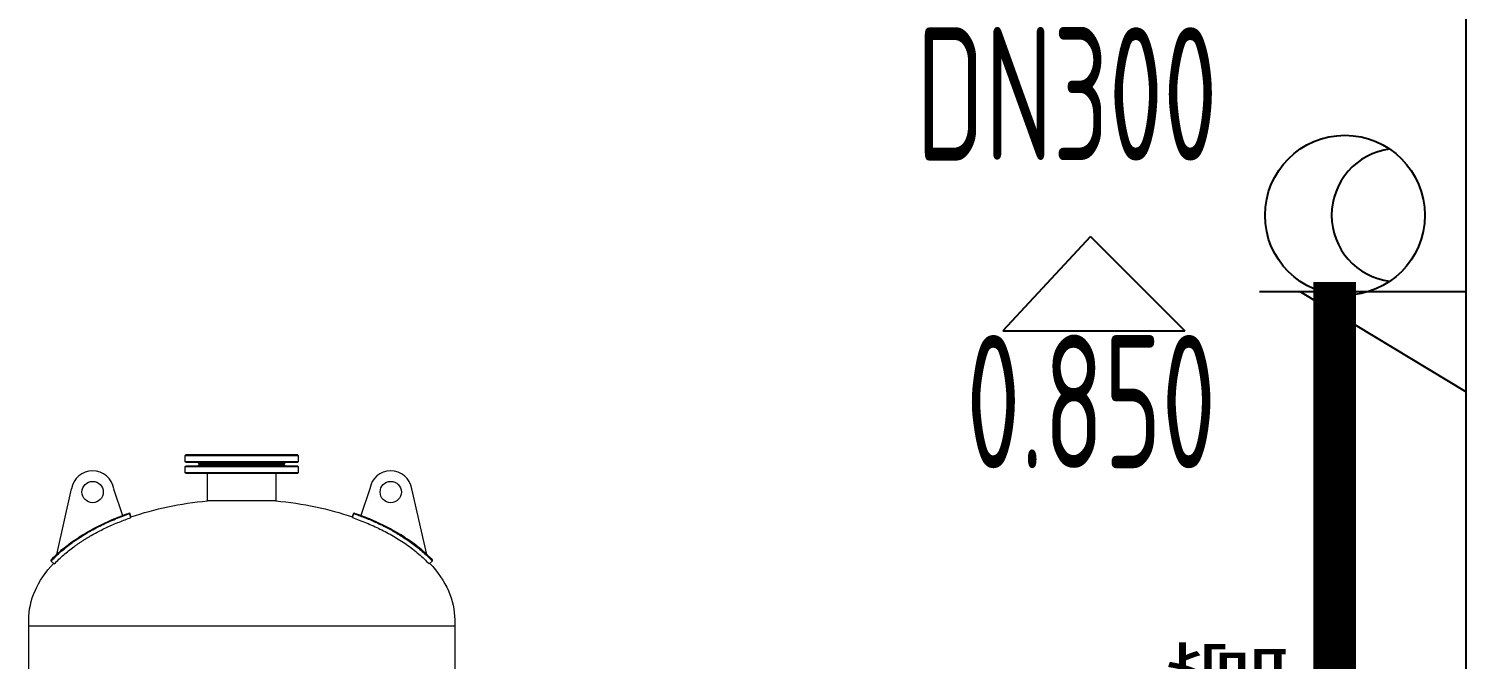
# Model space of a CAD drawing. Extents: x 84552 to 1115094, y -331058 to 102248.
# Drawn here: x 223627 to 226327, y 62457 to 63641 of the extents above; entities that cross this region are included whole.
import ezdxf

# ---------------------------------------------------------------- set-up
doc = ezdxf.new("R2010")
doc.units = 0
doc.header["$LTSCALE"] = 1000
doc.header["$MEASUREMENT"] = 0
doc.layers.add('测绘处中心区路网', color=7, linetype='Continuous')
doc.layers.add('消防喷淋', color=1, linetype='Continuous')
doc.layers.add('给水管', color=3, linetype='Continuous', lineweight=100)
doc.styles.add('AHD', font='sceie.shx', dxfattribs={"width": 0.7, "bigfont": 'sceic.shx'})
doc.styles.add('sceie', font='sceie.shx', dxfattribs={"width": 0.7, "bigfont": 'sceic.shx'})

msp = doc.modelspace()

# ---------------------------------------------------------------- linework, layer by layer
msp.add_line((226326.8, 60440.6), (226326.8, 66090.6))
at = {"ltscale": 200}
for p, q in [((225620.9, 63250.8), (225456.2, 63073.7)), ((225620.9, 63250.8), (225798.1, 63073.7)), ((225456.2, 63073.7), (225798.1, 63073.7))]:
    msp.add_line(p, q, dxfattribs=at)
at = {"color": 0}
for p, q in [((226326.8, 63147.1), (225938.5, 63147.1)), ((226015.4, 63147.1), (226326.8, 62959.3))]:
    msp.add_line(p, q, dxfattribs=at)
at = {"color": 7, "linetype": 'Continuous', "lineweight": 15}
for p, q in [((223920.8, 62839.8), (223921.6, 62840.6)), ((223920.8, 62827.8), (223920.8, 62839.8)), ((223920.8, 62839.8), (224132.8, 62839.8)), ((224132, 62840.6), (223921.6, 62840.6)), ((224132, 62840.6), (224132.8, 62839.8)), ((224132.8, 62839.8), (224132.8, 62827.8)), ((223921.6, 62827), (223920.8, 62827.8)), ((224132.8, 62827.8), (223920.8, 62827.8)), ((223920.8, 62819), (223921.6, 62819.8)), ((223920.8, 62807), (223920.8, 62819)), ((223920.8, 62819), (224132.8, 62819)), ((223921.6, 62806.2), (223920.8, 62807)), ((224132.8, 62807), (223920.8, 62807)), ((223921.6, 62827), (224132, 62827)), ((224132, 62819.8), (223921.6, 62819.8)), ((223921.6, 62806.2), (224132, 62806.2)), ((223945.6, 62826.2), (223944.8, 62827)), ((223944.8, 62819.8), (223945.6, 62820.6)), ((223945.6, 62825.4), (223945.6, 62826.2)), ((223945.6, 62826.2), (224108, 62826.2)), ((223946.4, 62824.6), (223945.6, 62825.4)), ((224108, 62825.4), (223945.6, 62825.4)), ((223945.6, 62821.4), (223946.4, 62822.2)), ((223945.6, 62820.6), (223945.6, 62821.4)), ((223945.6, 62821.4), (224108, 62821.4)), ((224108, 62820.6), (223945.6, 62820.6)), ((223946.4, 62824.6), (224107.2, 62824.6)), ((224107.2, 62822.2), (223946.4, 62822.2)), ((223962.8, 62754.5), (223962.8, 62806.2)), ((224090.8, 62806.2), (224090.8, 62754.5)), ((224108, 62825.4), (224107.2, 62824.6)), ((224107.2, 62822.2), (224108, 62821.4)), ((224108.8, 62827), (224108, 62826.2)), ((224108, 62826.2), (224108, 62825.4)), ((224108, 62821.4), (224108, 62820.6)), ((224108, 62820.6), (224108.8, 62819.8)), ((224132.8, 62827.8), (224132, 62827)), ((224132, 62819.8), (224132.8, 62819)), ((224132.8, 62807), (224132, 62806.2)), ((224132.8, 62819), (224132.8, 62807)), ((223679.4, 62654.1), (223707.3, 62777.2)), ((223786.3, 62777.2), (223802.8, 62727)), ((224267.3, 62777.2), (224250.8, 62727)), ((224374.2, 62654.1), (224346.3, 62777.2)), ((224090.8, 62754.5), (223962.8, 62754.5)), ((223816.2, 62731.9), (223818.8, 62724.4)), ((223818.8, 62723.1), (223816.2, 62730.6)), ((224234.8, 62724.4), (224237.4, 62731.9)), ((224234.8, 62723.1), (224237.4, 62730.6)), ((223674.8, 62636.1), (223669, 62641.6)), ((224378.8, 62636.1), (224384.6, 62641.6)), ((223626.8, 61137), (223626.8, 62531)), ((224426.8, 62531), (224426.8, 61137))]:
    msp.add_line(p, q, dxfattribs=at)
at = {"color": 8, "linetype": 'Continuous', "lineweight": 15}
msp.add_line((224426.8, 62519.4), (223626.8, 62519.4), dxfattribs=at)
msp.add_circle((226098.9, 63290.6), 150)
at = {"color": 7, "linetype": 'Continuous', "lineweight": 15}
for centre in [(223746.8, 62771), (224306.8, 62771)]:
    msp.add_circle(centre, 20, dxfattribs=at)
msp.add_arc((226198.9, 63290.6), 125, 97.1808, 262.8192)
for centre in [(223746.8, 62771), (224306.8, 62771)]:
    msp.add_arc(centre, 40, 8.8944, 171.1056, dxfattribs=at)
at = {"color": 7, "linetype": 'Continuous', "lineweight": 15, "extrusion": (3.41061e-15, -8.96831e-44, -1)}
msp.add_ellipse((224026.8, 62531), major_axis=(400, 0), ratio=0.566, start_param=4.165521, end_param=4.551698, dxfattribs=at)
at = {"color": 7, "linetype": 'Continuous', "lineweight": 15, "extrusion": (3.41061e-15, 5.38099e-43, -1)}
msp.add_ellipse((224026.8, 62531), major_axis=(400, 0), ratio=0.566, start_param=-1.410106, end_param=-1.023829, dxfattribs=at)
at = {"color": 7, "linetype": 'Continuous', "lineweight": 15, "extrusion": (3.41061e-15, 3.50325e-46, -1)}
msp.add_ellipse((224026.8, 62531), major_axis=(-400, 0), ratio=0.566, start_param=0, end_param=0.488451, dxfattribs=at)
at = {"color": 7, "linetype": 'Continuous', "lineweight": 15, "extrusion": (3.41061e-15, -1.26117e-44, -1)}
msp.add_ellipse((224026.8, 62531), major_axis=(-400, 0), ratio=0.566, start_param=2.653127, end_param=3.141593, dxfattribs=at)
at = {"color": 7, "linetype": 'Continuous', "lineweight": 15}
for points, knots in [([(223669, 62641.6), (223672.5, 62645.2), (223679.5, 62652.4), (223690.7, 62662.3), (223702.1, 62671.6), (223713.8, 62680), (223725.5, 62687.8), (223737.7, 62695.2), (223750.3, 62702.2), (223763.2, 62708.8), (223776.3, 62714.9), (223789.6, 62720.6), (223803, 62725.9), (223811.9, 62729.1), (223816.2, 62730.6)], [0, 0, 0, 0, 0.087295, 0.173437, 0.258183, 0.341266, 0.422409, 0.50133, 0.587489, 0.670853, 0.751108, 0.837943, 0.921009, 1, 1, 1, 1]), ([(223674.8, 62636.1), (223677.7, 62639.1), (223683.3, 62645), (223692.4, 62653.2), (223701.6, 62661), (223709.6, 62667.1), (223716.2, 62671.9), (223721.2, 62675.3), (223726.3, 62678.7), (223731.3, 62681.9), (223736.4, 62685), (223743.3, 62689.2), (223752.3, 62694.2), (223763.2, 62699.8), (223774.1, 62705.1), (223785.2, 62710.1), (223796.6, 62714.8), (223807.8, 62719.1), (223815.2, 62721.8), (223818.8, 62723.1)], [0, 0, 0, 0, 0.07261, 0.144621, 0.215869, 0.286181, 0.322577, 0.35864, 0.394342, 0.429658, 0.464562, 0.499027, 0.573176, 0.645383, 0.715432, 0.787429, 0.861155, 0.932078, 1, 1, 1, 1]), ([(223679.4, 62654.1), (223682.4, 62656.9), (223688.5, 62662.4), (223698.1, 62670.2), (223709.6, 62678.8), (223723.4, 62688.1), (223739.1, 62697.6), (223754.8, 62706), (223770.5, 62713.6), (223786.5, 62720.7), (223797.4, 62724.9), (223802.8, 62727)], [0, 0, 0, 0, 0.085335, 0.170715, 0.256062, 0.385939, 0.515829, 0.636482, 0.757139, 0.878568, 1, 1, 1, 1]), ([(223802.8, 62727), (223805.6, 62728.1), (223810.1, 62729.9), (223814.6, 62731.3), (223816.2, 62731.9)], [0, 0, 0, 0, 0.636977, 1, 1, 1, 1]), ([(223816.2, 62730.6), (223816.2, 62731), (223816.2, 62731.8), (223816.2, 62731.9), (223816.2, 62731.9)], [0, 0, 0, 0, 0.5003129, 1, 1, 1, 1]), ([(223818.8, 62723.1), (223818.8, 62723.4), (223818.8, 62724.2), (223818.8, 62724.4), (223818.8, 62724.4), (223818.8, 62724.4)], [0, 0, 0, 0, 0.500274, 0.999995, 1, 1, 1, 1]), ([(224234.8, 62724.4), (224234.8, 62724.4), (224234.8, 62724.4), (224234.8, 62724.2), (224234.8, 62723.4), (224234.8, 62723.1)], [0, 0, 0, 0, 0.000031, 0.499739, 1, 1, 1, 1]), ([(224234.8, 62723.1), (224239, 62721.5), (224247.7, 62718.5), (224260.9, 62713.3), (224269.7, 62709.4), (224274.3, 62707.4)], [0, 0, 0, 0, 0.317653, 0.651418, 1, 1, 1, 1]), ([(224237.4, 62731.9), (224239, 62731.3), (224243.5, 62729.9), (224248, 62728.1), (224250.8, 62727)], [0, 0, 0, 0, 0.363022, 1, 1, 1, 1]), ([(224237.4, 62731.9), (224237.4, 62731.9), (224237.4, 62731.8), (224237.4, 62731), (224237.4, 62730.6)], [0, 0, 0, 0, 0.4996871, 1, 1, 1, 1]), ([(224237.4, 62730.6), (224240.6, 62729.5), (224247.2, 62727.1), (224257.1, 62723.4), (224267.3, 62719.2), (224277.2, 62714.9), (224287, 62710.4), (224296.5, 62705.7), (224306.1, 62700.6), (224316, 62695.1), (224326, 62689.1), (224336.1, 62682.5), (224346.2, 62675.4), (224356.2, 62667.8), (224366, 62659.7), (224375.6, 62651), (224381.6, 62644.7), (224384.6, 62641.6)], [0, 0, 0, 0, 0.058753, 0.11983, 0.18311, 0.248458, 0.307794, 0.368889, 0.431619, 0.495851, 0.563698, 0.63323, 0.704271, 0.776638, 0.850159, 0.924663, 1, 1, 1, 1]), ([(224374.2, 62654.1), (224371.2, 62656.9), (224365.1, 62662.4), (224355.5, 62670.2), (224344, 62678.8), (224330.2, 62688.1), (224314.5, 62697.6), (224298.8, 62706), (224283.1, 62713.6), (224267.1, 62720.7), (224256.2, 62724.9), (224250.8, 62727)], [0, 0, 0, 0, 0.085335, 0.170715, 0.256062, 0.385939, 0.515828, 0.636481, 0.757139, 0.878568, 1, 1, 1, 1]), ([(224274.3, 62707.4), (224278.4, 62705.5), (224286.7, 62701.7), (224299.3, 62695.3), (224307.6, 62690.6), (224311.8, 62688.3)], [0, 0, 0, 0, 0.321777, 0.655551, 1, 1, 1, 1]), ([(224311.8, 62688.3), (224315.8, 62685.9), (224324, 62681), (224336, 62673), (224347.9, 62664.3), (224355.6, 62657.9), (224359.4, 62654.7)], [0, 0, 0, 0, 0.241271, 0.489045, 0.742297, 1, 1, 1, 1]), ([(223669, 62644), (223672, 62647.1), (223675.4, 62650.7), (223679, 62653.9), (223679.5, 62654.3)], [0, 0, 0, 0, 0.887679, 1, 1, 1, 1]), ([(223669, 62641.6), (223669, 62642.2), (223669, 62643.4), (223669, 62643.8), (223669, 62644)], [0, 0, 0, 0, 0.500357, 1, 1, 1, 1]), ([(223669, 62644), (223669, 62644), (223669, 62644), (223669, 62643.3), (223669, 62642.1), (223669, 62641.6)], [0, 0, 0, 0, 0.199809, 0.599619, 1, 1, 1, 1]), ([(224359.4, 62654.7), (224362.8, 62651.7), (224369.5, 62645.8), (224375.7, 62639.4), (224378.8, 62636.1)], [0, 0, 0, 0, 0.497465, 1, 1, 1, 1]), ([(224374.2, 62654.3), (224374.6, 62653.9), (224378.2, 62650.7), (224381.6, 62647.1), (224384.6, 62644)], [0, 0, 0, 0, 0.112321, 1, 1, 1, 1]), ([(224384.6, 62641.6), (224384.6, 62642.1), (224384.6, 62643.3), (224384.6, 62644.1), (224384.6, 62644.1), (224384.6, 62643.3), (224384.6, 62642.1), (224384.6, 62641.6)], [0, 0, 0, 0, 0.200191, 0.400096, 0.599904, 0.799809, 1, 1, 1, 1])]:
    msp.add_open_spline(points, degree=3, knots=knots, dxfattribs=at)
at = {"layer": '消防喷淋', "ltscale": 200, "const_width": 80, "flags": 128}
msp.add_lwpolyline([(226079.8, 63165.6), (226079.8, 61540.6, -0.414214), (225979.8, 61440.6), (225446.2, 61440.6)], format="xyb", dxfattribs=at)

# ---------------------------------------------------------------- texts
at = {"layer": '测绘处中心区路网', "color": 7, "lineweight": -3, "style": 'AHD', "width": 0.7}
msp.add_text('DN100稳压管', height=200, rotation=90, dxfattribs=at).set_placement((225988.1, 61669.7))
at = {"layer": '给水管', "color": 0, "lineweight": -3, "ltscale": 200, "style": 'sceie', "width": 0.7}
msp.add_text('DN300', height=250, dxfattribs=at).set_placement((225293.8, 63393.3))
msp.add_text('0.850', height=250, rotation=0.0017, dxfattribs=at).set_placement((225387.5, 62815.8))

doc.saveas('drawing.dxf')
